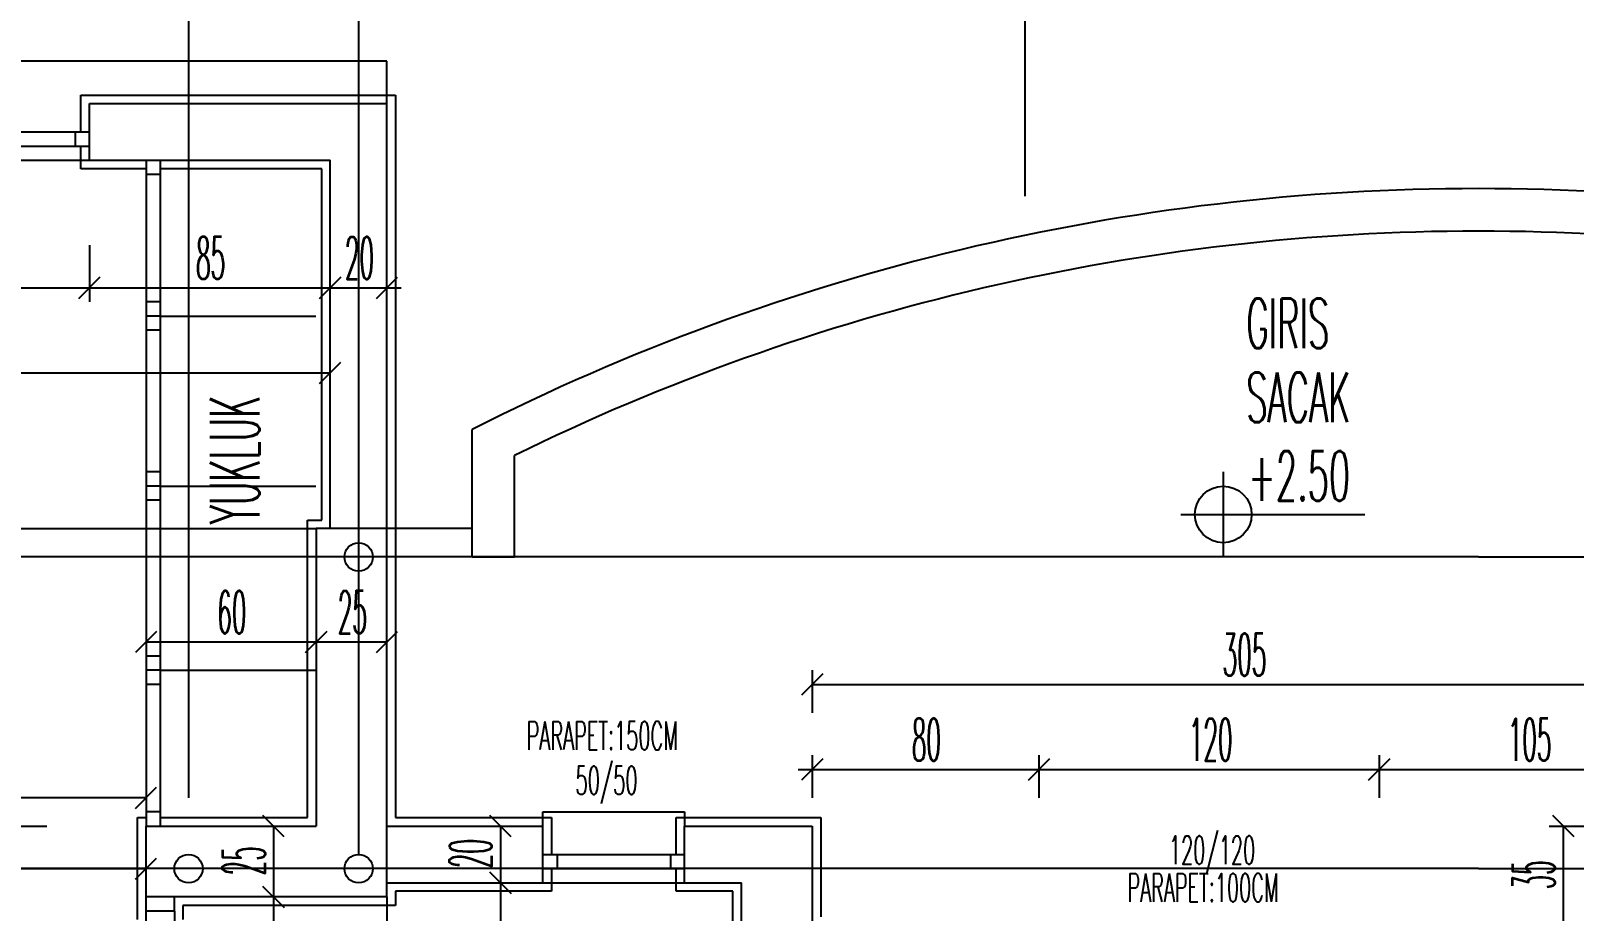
# Model space of a CAD drawing. Extents: x 78 to 306, y -397 to 18.
# Drawn here: x 275.7 to 275.8089, y -396.4846 to -396.4224 of the extents above; entities that cross this region are included whole.
import ezdxf

# ---------------------------------------------------------------- set-up
doc = ezdxf.new("R2010")
doc.units = 0
doc.header["$LTSCALE"] = 0.5
doc.header["$MEASUREMENT"] = 0
for name, pattern in [('DASHDOT2', [0.5, 0.25, -0.125, 0, -0.125]), ('DASHED', [0.75, 0.5, -0.25]), ('DOT2', [0.125, 0, -0.125])]:
    doc.linetypes.add(name, pattern=pattern)
doc.layers.get('0').update_dxf_attribs({"linetype": 'CONTINUOUS'})
for name, color, linetype in [('AKS', 5, 'DASHDOT2'), ('ASHADE', 7, 'CONTINUOUS'), ('DUVAR', 6, 'CONTINUOUS'), ('IZDUSUM', 2, 'DOT2'), ('KAPI', 1, 'CONTINUOUS'), ('KOLON', 4, 'CONTINUOUS'), ('MERDIVEN', 3, 'CONTINUOUS'), ('OLCU', 31, 'CONTINUOUS'), ('SIVA', 7, 'CONTINUOUS'), ('TARAMA', 8, 'CONTINUOUS')]:
    doc.layers.add(name, color=color, linetype=linetype)
doc.styles.add('ICMEKAN', font='romans.shx', dxfattribs={"width": 0.55, "height": 0.2})
doc.styles.add('OLCU', font='romans.shx', dxfattribs={"width": 0.6, "height": 0.125})
doc.styles.add('OLCUIC', font='ROMANS.SHX', dxfattribs={"width": 0.4, "height": 0.15})

msp = doc.modelspace()

# ---------------------------------------------------------------- linework, layer by layer
at = {"color": 0, "linetype": 'ByBlock'}
for p, q in [((275.704893941935, -396.4398098737721), (275.703393941935, -396.4413098737721)), ((275.703393941935, -396.4413098737721), (275.704893941935, -396.4398098737721)), ((275.721893941935, -396.4398098737721), (275.720393941935, -396.4413098737721)), ((275.720393941935, -396.4413098737721), (275.721893941935, -396.4398098737721)), ((275.724393941935, -396.4413098737721), (275.725893941935, -396.4398098737721)), ((275.720393941935, -396.4473098737721), (275.721893941935, -396.4458098737721)), ((275.708893941935, -396.4648098737721), (275.707393941935, -396.4663098737721)), ((275.720893941935, -396.4648098737721), (275.719393941935, -396.4663098737721)), ((275.719393941935, -396.4663098737721), (275.720893941935, -396.4648098737721)), ((275.724393941935, -396.4663098737721), (275.725893941935, -396.4648098737721)), ((275.755893941935, -396.4678098737721), (275.754393941935, -396.4693098737721)), ((275.755893941935, -396.4738098737721), (275.754393941935, -396.4753098737721)), ((275.771893941935, -396.4738098737721), (275.770393941935, -396.4753098737721)), ((275.770393941935, -396.4753098737721), (275.771893941935, -396.4738098737721)), ((275.795893941935, -396.4738098737721), (275.794393941935, -396.4753098737721)), ((275.794393941935, -396.4753098737721), (275.795893941935, -396.4738098737721)), ((275.707393941935, -396.4773098737721), (275.708893941935, -396.4758098737721)), ((275.717893941935, -396.4793098737721), (275.716393941935, -396.4778098737721)), ((275.733893941935, -396.4793098737721), (275.732393941935, -396.4778098737721)), ((275.808893941935, -396.4793098737721), (275.807393941935, -396.4778098737721)), ((275.707393941935, -396.4823098737721), (275.708893941935, -396.4808098737721)), ((275.733893941935, -396.4833098737721), (275.732393941935, -396.4818098737721)), ((275.732393941935, -396.4818098737721), (275.733893941935, -396.4833098737721)), ((275.717893941935, -396.4843098737721), (275.716393941935, -396.4828098737721)), ((275.716393941935, -396.4828098737721), (275.717893941935, -396.4843098737721))]:
    msp.add_line(p, q, dxfattribs=at)
at = {"layer": 'AKS'}
for p, q in [((275.7111439419353, -396.3515598737721), (275.7111439419353, -396.8395598737721)), ((275.7521439419353, -396.8395598737721), (275.7521439419353, -396.3515598737721)), ((275.8021439419354, -396.8395598737721), (275.8021439419354, -396.3515598737721)), ((275.7231439419353, -396.3555598737721), (275.7231439419353, -396.8355598737721)), ((275.7591439419353, -396.8355598737721), (275.7591439419353, -396.3555598737721)), ((275.8021439419354, -396.4595598737721), (275.5061439419361, -396.4595598737721)), ((275.8021439419353, -396.4595598737721), (276.0981439419346, -396.4595598737721)), ((275.8021439419354, -396.4815598737721), (275.5061439419361, -396.4815598737721)), ((275.8021439419353, -396.4815598737721), (276.0981439419346, -396.4815598737721))]:
    msp.add_line(p, q, dxfattribs=at)
at = {"layer": 'ASHADE'}
for centre in [(275.7231439419353, -396.4595598737721), (275.7111439419353, -396.4815598737721), (275.7231439419353, -396.4815598737721)]:
    msp.add_circle(centre, 0.0009999999999999432, dxfattribs=at)
at = {"layer": 'DUVAR'}
for p, q in [((275.7041439419388, -396.4275598737758), (275.7251439419273, -396.4275598737758)), ((275.7041439419388, -396.4315598737743), (275.7041439419388, -396.4275598737758)), ((275.7251439419281, -396.4575598737721), (275.7251439419273, -396.4275598737758)), ((275.7041439419388, -396.431559873776), (275.7211439419312, -396.4315598737762)), ((275.7211439419302, -396.4575598737721), (275.7211439419312, -396.4315598737762)), ((275.7251439419288, -396.4785598737745), (275.736143941934, -396.4785598737762)), ((275.7351439419352, -396.4785598737792), (275.736143941934, -396.4785598737795)), ((275.736143941934, -396.4825598737794), (275.736143941934, -396.4785598737792)), ((275.746143941934, -396.4785598737777), (275.7551439419347, -396.4785598737789)), ((275.7461439419337, -396.4825598737797), (275.746143941934, -396.4785598737795)), ((275.7461439419337, -396.4785598737798), (275.7551439419353, -396.4785598737798)), ((275.7551439419353, -396.4785598737798), (275.7551439419353, -396.4855598737721)), ((275.7251439419353, -396.4825598737756), (275.736143941934, -396.4825598737765)), ((275.7461439419337, -396.4825598737797), (275.7501439419353, -396.48255987378)), ((275.7501439419353, -396.4855598737721), (275.7501439419353, -396.48255987378)), ((275.7081439419355, -396.4845598737746), (275.7081439419355, -396.4835598737721)), ((275.7101439419356, -396.4845598737746), (275.7101439419356, -396.4835598737746)), ((275.7101439419356, -396.4845598737746), (275.7081439419355, -396.4845598737746))]:
    msp.add_line(p, q, dxfattribs=at)
at = {"layer": 'IZDUSUM', "ltscale": 0.6}
for p, q in [((275.6231439419353, -396.4575598737758), (275.7201439419353, -396.4575598737758)), ((275.7251439419288, -396.4835598737721), (275.725143941929, -396.5095598737758))]:
    msp.add_line(p, q, dxfattribs=at)
at = {"layer": 'KAPI', "ltscale": 1.4}
for p, q in [((275.725143941935, -396.4245598737721), (275.6221141335827, -396.4245598737721)), ((275.725143941935, -396.4275598737721), (275.725143941935, -396.4245598737721))]:
    msp.add_line(p, q, dxfattribs=at)
at = {"layer": 'KAPI'}
for p, q in [((275.6881439419357, -396.4295598737762), (275.7041439419359, -396.4295598737762)), ((275.7031439419358, -396.4295598737762), (275.7031439419358, -396.4305598737762)), ((275.6881439419357, -396.4305598737762), (275.7041439419359, -396.4305598737762)), ((275.6881439419357, -396.4315598737761), (275.7041439419359, -396.4315598737761)), ((275.7081439419313, -396.43155987378), (275.7081439419355, -396.478559873775)), ((275.7091439419312, -396.43155987378), (275.7091439419355, -396.4785598737749)), ((275.7091439419453, -396.4325598737778), (275.7081439419453, -396.4325598737778)), ((275.7091439419452, -396.4415598737734), (275.7081439419453, -396.4415598737734)), ((275.7091439419452, -396.4425598737735), (275.7081439419453, -396.4425598737735)), ((275.7091439419452, -396.4435598737734), (275.7081439419453, -396.4435598737734)), ((275.7091439419391, -396.4535598737741), (275.7081439419391, -396.4535598737741)), ((275.7091439419391, -396.4545598737741), (275.7081439419391, -396.4545598737741)), ((275.7091439419391, -396.4555598737741), (275.7081439419391, -396.4555598737741)), ((275.7091439419391, -396.4665598737741), (275.7081439419391, -396.4665598737741)), ((275.7091439419391, -396.4675598737741), (275.7081439419391, -396.4675598737741)), ((275.7091439419391, -396.4685598737741), (275.7081439419391, -396.4685598737741)), ((275.7091439419391, -396.4775598737741), (275.7081439419391, -396.4775598737741)), ((275.7361439419337, -396.4785598737798), (275.7361439419337, -396.4775598737797)), ((275.7361439419337, -396.4775598737797), (275.7461439419337, -396.4775598737797)), ((275.7461439419337, -396.4775598737797), (275.7461439419337, -396.4785598737798)), ((275.7361439419337, -396.4805598737799), (275.7461439419337, -396.4805598737799)), ((275.7371439419337, -396.4805598737799), (275.7371439419337, -396.4815598737799)), ((275.7451439419336, -396.4805598737799), (275.7451439419336, -396.4815598737799)), ((275.7361439419337, -396.4815598737799), (275.7461439419337, -396.4815598737799)), ((275.7361439419337, -396.4825598737797), (275.7461439419337, -396.4825598737797)), ((275.7081439419355, -396.4855598737747), (275.7081439419355, -396.4845598737746)), ((275.7101439419356, -396.4845598737746), (275.7101439419356, -396.4855598737747))]:
    msp.add_line(p, q, dxfattribs=at)
at = {"layer": 'KAPI', "linetype": 'DASHED', "ltscale": 0.4}
msp.add_line((275.7701439419351, -396.6315598737721), (275.7701439419351, -396.4320840608356), dxfattribs=at)
at = {"layer": 'KOLON', "linetype": 'DASHED', "ltscale": 0.4}
msp.add_line((275.770143941935, -396.4025598737721), (275.770143941935, -396.4340840608355), dxfattribs=at)
at = {"layer": 'KOLON'}
for p, q in [((275.7251439419353, -396.4575598737721), (275.7201439419353, -396.4575598737721)), ((275.7201439419353, -396.4575598737721), (275.7201439419353, -396.4785598737756)), ((275.7251439419353, -396.4835598737721), (275.7251439419353, -396.4575598737721)), ((275.7081439419355, -396.4835598737721), (275.7081439419355, -396.4785598737751)), ((275.7081439419355, -396.4785598737751), (275.7201439419353, -396.4785598737756)), ((275.7251439419288, -396.4835598737721), (275.7081439419355, -396.4835598737721))]:
    msp.add_line(p, q, dxfattribs=at)
at = {"layer": 'OLCU', "ltscale": 1.4}
for p, q in [((275.704143941935, -396.4375598737721), (275.704143941935, -396.4415598737721)), ((275.587143941935, -396.4405598737721), (275.726143941935, -396.4405598737721)), ((275.688143941935, -396.4405598737721), (275.704143941935, -396.4405598737721)), ((275.704143941935, -396.4405598737721), (275.721143941935, -396.4405598737721)), ((275.721143941935, -396.4405598737721), (275.725143941935, -396.4405598737721)), ((275.622143941935, -396.4465598737721), (275.721143941935, -396.4465598737721)), ((275.708143941935, -396.4655598737721), (275.720143941935, -396.4655598737721)), ((275.720143941935, -396.4655598737721), (275.725143941935, -396.4655598737721)), ((275.755143941935, -396.4675598737721), (275.755143941935, -396.4705598737721)), ((275.755143941935, -396.4685598737721), (275.816143941935, -396.4685598737721)), ((275.755143941935, -396.4735598737721), (275.755143941935, -396.4765598737721)), ((275.771143941935, -396.4735598737721), (275.771143941935, -396.4765598737721)), ((275.795143941935, -396.4735598737721), (275.795143941935, -396.4765598737721)), ((275.754143941935, -396.4745598737721), (275.817143941935, -396.4745598737721)), ((275.755143941935, -396.4745598737721), (275.771143941935, -396.4745598737721)), ((275.771143941935, -396.4745598737721), (275.795143941935, -396.4745598737721)), ((275.795143941935, -396.4745598737721), (275.816143941935, -396.4745598737721)), ((275.708143941935, -396.4765598737721), (275.622143941935, -396.4765598737721)), ((275.698143941935, -396.4785598737721), (275.701143941935, -396.4785598737721)), ((275.717143941935, -396.4785598737721), (275.717143941935, -396.4835598737721)), ((275.733143941935, -396.4785598737721), (275.733143941935, -396.4825598737721)), ((275.807143941935, -396.4785598737721), (275.811143941935, -396.4785598737721)), ((275.808143941935, -396.4855598737721), (275.808143941935, -396.4785598737721)), ((275.684143941935, -396.4815598737721), (275.708143941935, -396.4815598737721)), ((275.733143941935, -396.4825598737721), (275.733143941935, -396.5095598737721)), ((275.717143941935, -396.4835598737721), (275.717143941935, -396.5095598737721))]:
    msp.add_line(p, q, dxfattribs=at)
at = {"layer": 'SIVA', "ltscale": 1.4}
for p, q in [((275.7035439419388, -396.4295598737762), (275.7035439419388, -396.4269598737758)), ((275.7035439419388, -396.4269598737758), (275.7257439419272, -396.4269598737758)), ((275.7257439419272, -396.4269598737758), (275.7257439419282, -396.4575598737721)), ((275.7035439419388, -396.432159873776), (275.7035439419388, -396.4305598737762)), ((275.7081439419313, -396.432159873776), (275.7035439419388, -396.432159873776)), ((275.7205439419312, -396.4321598737762), (275.7091439419313, -396.4321598737761)), ((275.7205439419303, -396.4569598737721), (275.7205439419312, -396.4321598737762)), ((275.7195439419353, -396.4779598737756), (275.7195439419353, -396.4569598737721)), ((275.7195439419353, -396.4569598737721), (275.7205439419303, -396.4569598737721)), ((275.7257439419282, -396.4575598737721), (275.7257439419338, -396.4779598737746)), ((275.7075439419355, -396.4835598737721), (275.7075439419355, -396.4779598737751)), ((275.7075439419355, -396.4779598737751), (275.7081439419354, -396.4779598737751)), ((275.7091439419355, -396.4779598737751), (275.7195439419353, -396.4779598737756)), ((275.7257439419338, -396.4779598737746), (275.7367439419343, -396.4779598737763)), ((275.7367439419343, -396.4779598737763), (275.736743941933, -396.4805598737799)), ((275.7455439419338, -396.4805598737799), (275.745543941934, -396.4779598737798)), ((275.745543941934, -396.4779598737798), (275.7557439419353, -396.4779598737798)), ((275.7557439419353, -396.4779598737798), (275.7557439419353, -396.4849598737721)), ((275.7367439419326, -396.4815598737799), (275.7367439419318, -396.4831598737766)), ((275.7455439419336, -396.4831598737796), (275.7455439419338, -396.4815598737799)), ((275.7075439419355, -396.4851598737746), (275.7075439419355, -396.4835598737721)), ((275.7367439419318, -396.4831598737766), (275.7257439419353, -396.4831598737757)), ((275.7257439419353, -396.4831598737757), (275.7257439419353, -396.4841598737721)), ((275.7495439419353, -396.4831598737799), (275.7455439419336, -396.4831598737796)), ((275.7495439419353, -396.485559873772), (275.7495439419353, -396.4831598737799)), ((275.7257439419353, -396.4841598737721), (275.7107439419356, -396.4841598737721)), ((275.7107439419356, -396.4841598737721), (275.7107439419356, -396.4851598737746))]:
    msp.add_line(p, q, dxfattribs=at)
at = {"layer": 'TARAMA'}
for p, q in [((275.7091141335827, -396.4425598737721), (275.7201141335827, -396.4425598737721)), ((275.7311439419354, -396.4595598737759), (275.7311439419349, -396.4505598737721)), ((275.7341439419356, -396.4595598737762), (275.7341439419356, -396.4523999430706)), ((275.784143941935, -396.4535598737721), (275.784143941935, -396.4595598737721)), ((275.784143941935, -396.4535598737721), (275.784143941935, -396.4595598737721)), ((275.7091141335827, -396.4545598737721), (275.7201141335827, -396.4545598737721)), ((275.7311439419357, -396.4595598737759), (275.7311439419354, -396.4552997095516)), ((275.7311439419354, -396.4575598737763), (275.7251439419283, -396.4575598737769)), ((275.781143941935, -396.4565598737721), (275.794143941935, -396.4565598737721)), ((275.781143941935, -396.4565598737721), (275.794143941935, -396.4565598737721)), ((275.7311439419354, -396.4595598737762), (275.7341439419356, -396.4595598737762)), ((275.7091141335827, -396.4675598737721), (275.7201141335827, -396.4675598737721))]:
    msp.add_line(p, q, dxfattribs=at)
msp.add_circle((275.784143941935, -396.4565598737721), 0.002000000000000029, dxfattribs=at)
msp.add_circle((275.784143941935, -396.4565598737721), 0.002000000000000029, dxfattribs=at)
for centre, radius, start, end in [((275.8021299180959, -396.5902660095654), 0.1567061364139614, 89.99487252489386, 116.9355436543225), ((275.8021579657748, -396.5902660095654), 0.1567061364139614, 63.06445634567752, 90.00512747510615), ((275.8021306267126, -396.5903817048288), 0.1538218316261668, 89.99504032644056, 116.2304937721986), ((275.8021572571581, -396.5903817048288), 0.1538218316261668, 63.76950622780137, 90.00495967355943)]:
    msp.add_arc(centre, radius, start, end, dxfattribs=at)

# ---------------------------------------------------------------- texts
at = {"layer": 'KAPI', "linetype": 'Continuous', "style": 'ICMEKAN', "width": 0.5}
for s, p in [('PARAPET:150CM', (275.7349911240918, -396.4731826543356)), ('50/50', (275.7384468244031, -396.4763230264891)), ('120/120', (275.7803092857956, -396.4812544056696)), ('PARAPET:100CM', (275.7773744387327, -396.4838986009421))]:
    msp.add_text(s, height=0.002, dxfattribs=at).set_placement(p)
at = {"layer": 'MERDIVEN', "linetype": 'ByBlock', "style": 'OLCU', "width": 0.5}
msp.add_text('YUKLUK', height=0.0035, rotation=90, dxfattribs=at).set_placement((275.7161556656919, -396.4572407034274))
at = {"layer": 'OLCU', "style": 'OLCUIC', "width": 0.4}
for s, p in [('85', (275.7116725133636, -396.4399598737721)), ('20', (275.7221725133636, -396.4399598737721)), ('60', (275.7131725133636, -396.4649598737721)), ('25', (275.7216725133636, -396.4649598737721)), ('305', (275.7841010847922, -396.4679598737721)), ('80', (275.7621725133636, -396.4739598737721)), ('120', (275.7817153705064, -396.4739598737721)), ('105', (275.8042153705064, -396.4739598737721))]:
    msp.add_text(s, height=0.003, dxfattribs=at).set_placement(p)
for s, p in [('25', (275.716543941935, -396.4820313023435)), ('20', (275.732543941935, -396.4815313023435)), ('35', (275.807543941935, -396.4830313023435))]:
    msp.add_text(s, height=0.003, rotation=90, dxfattribs=at).set_placement(p)
at = {"layer": 'TARAMA', "style": 'OLCU', "width": 0.5}
for s, p in [('GIRIS', (275.78577126749, -396.4448178208324)), ('SACAK', (275.78577126749, -396.4500435869455)), ('+2.50', (275.7858989506468, -396.4555896914342))]:
    msp.add_text(s, height=0.0035, dxfattribs=at).set_placement(p)

doc.saveas('drawing.dxf')
